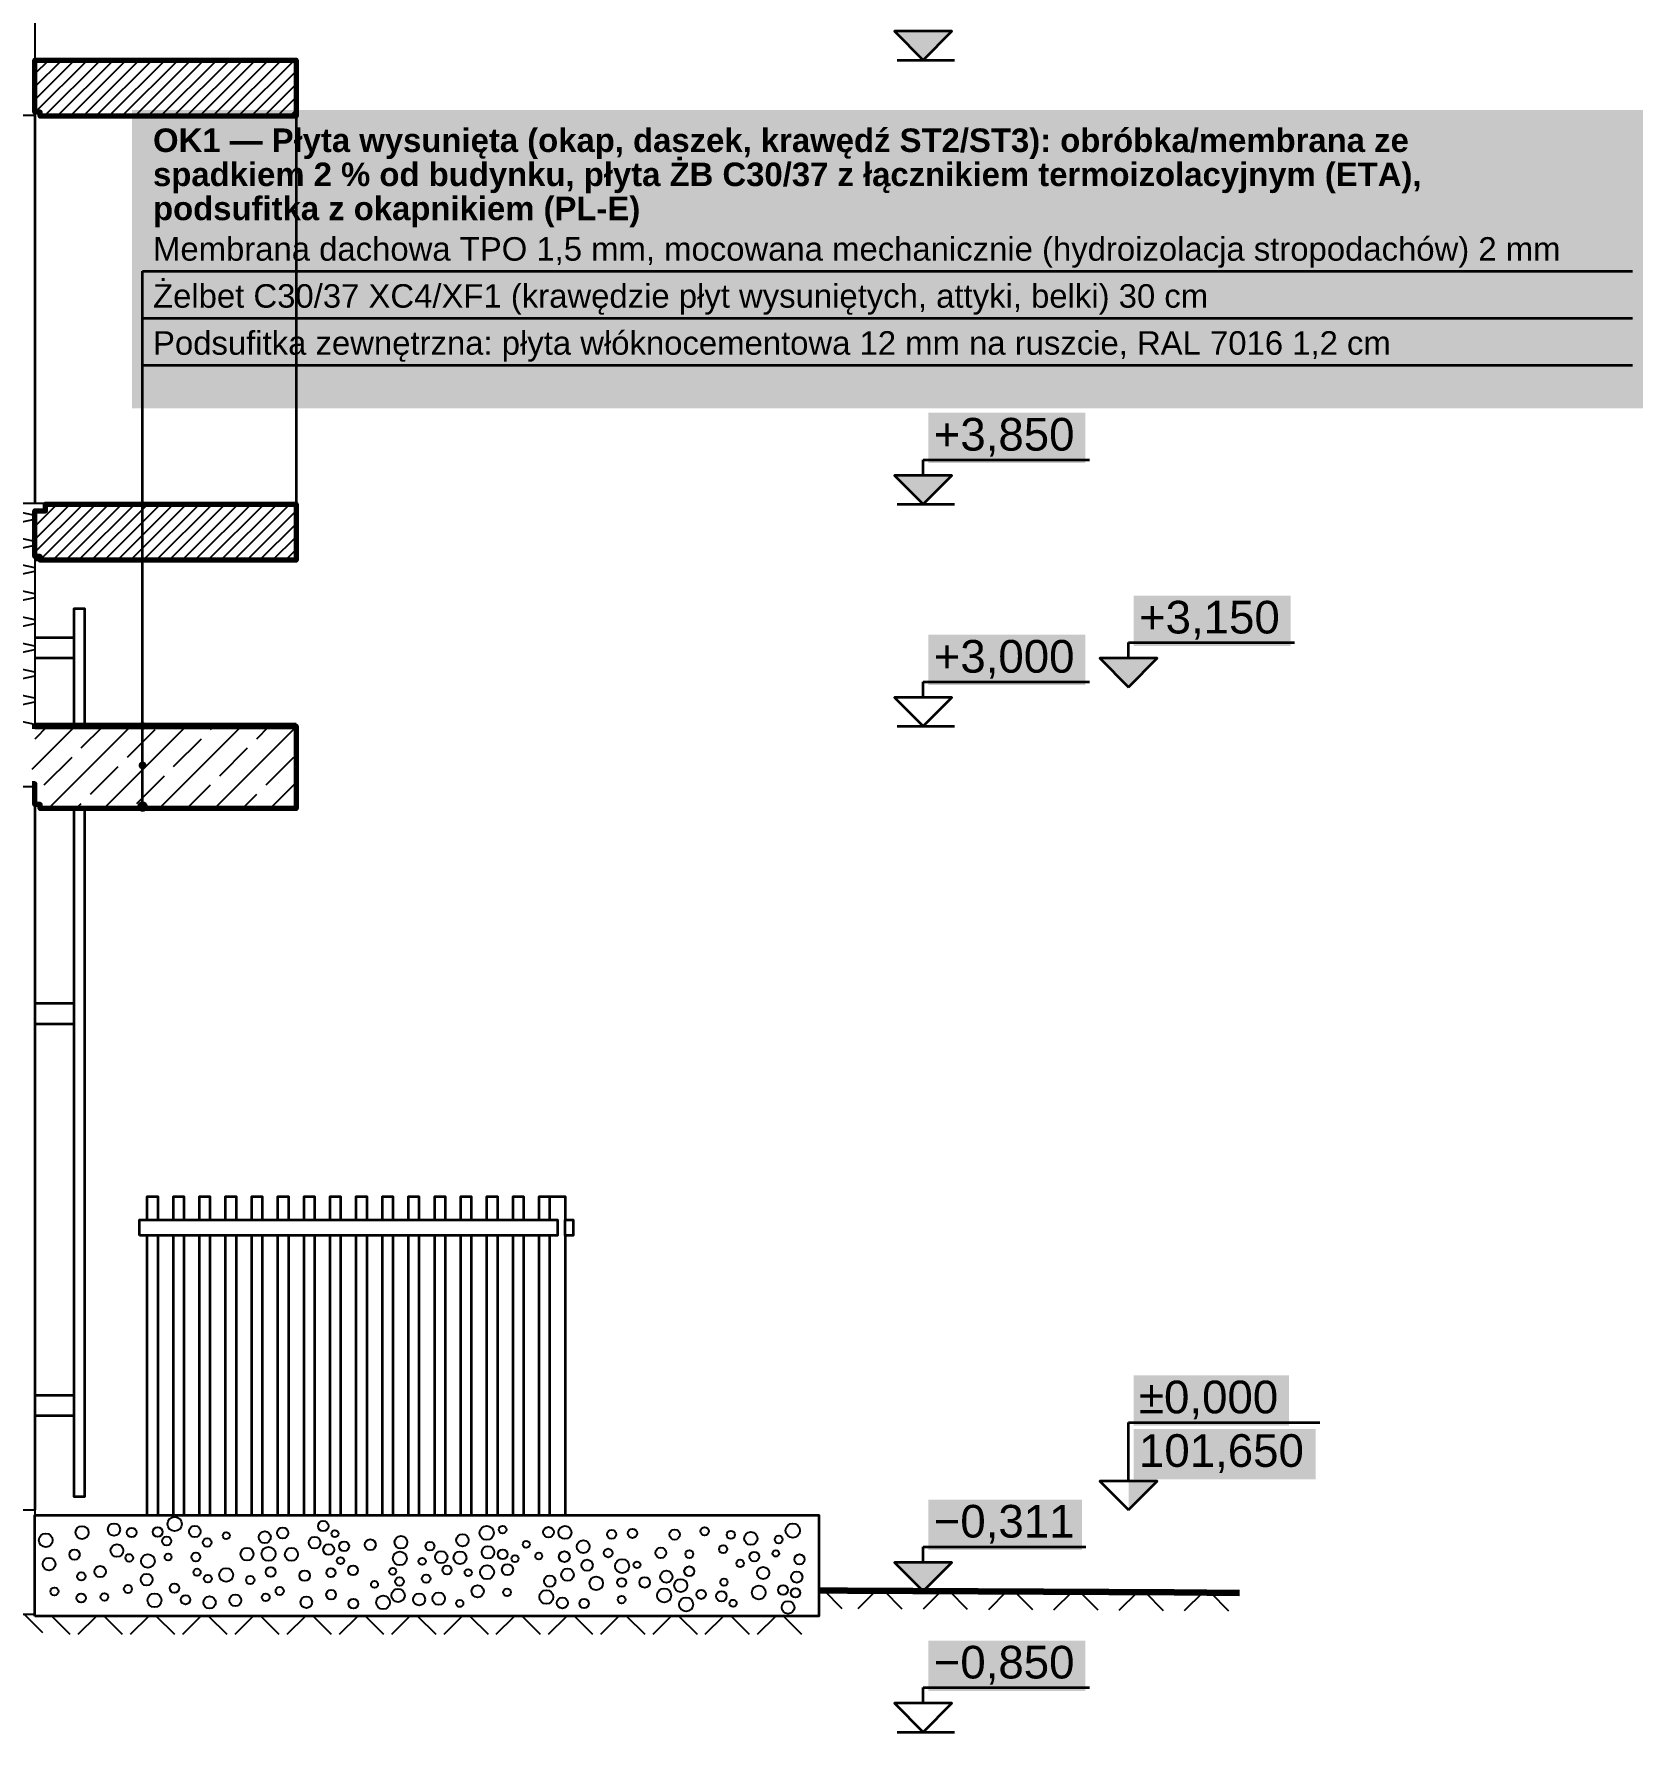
# Model space of a CAD drawing. Header units: metres. Extents: x -12.4 to 53.1, y -2.2 to 12.7.
# Drawn here: x 0.3 to 6.46, y -0.85 to 5.65 of the extents above; entities that cross this region are included whole.
import ezdxf

# ---------------------------------------------------------------- set-up
doc = ezdxf.new("R2010")
doc.units = ezdxf.units.M
doc.linetypes.add('HYDRO_OKNA', pattern=[4.5, 1.5, -3])
for name, color, linetype, lineweight in [('A-IZOL-WODNA', 5, 'Continuous', 100), ('A-KRESKOWANIE', 8, 'Continuous', 18), ('A-MASKA', 7, 'Continuous', 18), ('A-OPISY', 2, 'Continuous', 25), ('A-RZEDNE', 1, 'Continuous', 25), ('A-SCIANY-WYK', 8, 'Continuous', 18), ('A-STROPY', 7, 'Continuous', 50), ('A-TEREN', 32, 'Continuous', 50), ('A-WARSTWY', 8, 'Continuous', 25), ('A-WIDOK', 7, 'Continuous', 25)]:
    doc.layers.add(name, color=color, linetype=linetype, lineweight=lineweight)
doc.styles.add('PL_ARIAL', font='arial.ttf')
doc.styles.add('PL_ARIAL_B', font='arialbd.ttf')

msp = doc.modelspace()

# ---------------------------------------------------------------- hatches: boundary and pattern name
at = {"layer": 'A-MASKA', "true_color": 0xffffff}
for points in [[(0.7345, 5.1607), (5.771, 5.1607), (5.771, 5.3055), (0.7345, 5.3055)], [(0.7345, 5.0302), (5.812, 5.0302), (5.812, 5.175), (0.7345, 5.175)], [(0.7345, 4.8997), (2.7101, 4.8997), (2.7101, 5.0445), (0.7345, 5.0445)], [(0.7345, 4.7447), (6.3726, 4.7447), (6.3726, 4.8895), (0.7345, 4.8895)], [(0.7345, 4.5647), (4.9717, 4.5647), (4.9717, 4.7095), (0.7345, 4.7095)], [(0.7345, 4.3847), (5.6943, 4.3847), (5.6943, 4.5295), (0.7345, 4.5295)], [(3.72, 4.0075), (4.3208, 4.0075), (4.3208, 4.2), (3.72, 4.2)], [(4.5058, 3.3075), (5.1065, 3.3075), (5.1065, 3.5), (4.5058, 3.5)], [(3.72, 3.1575), (4.3208, 3.1575), (4.3208, 3.35), (3.72, 3.35)], [(4.5058, 0.3225), (5.1001, 0.3225), (5.1001, 0.515), (4.5058, 0.515)], [(4.5058, 0.1175), (5.2025, 0.1175), (5.2025, 0.31), (4.5058, 0.31)], [(3.72, -0.1531), (4.3073, -0.1531), (4.3073, 0.0394), (3.72, 0.0394)], [(3.72, -0.6925), (4.3208, -0.6925), (4.3208, -0.5), (3.72, -0.5)]]:
    msp.add_hatch(color=7, dxfattribs=at).paths.add_polyline_path(points)
at = {"layer": 'A-OPISY', "true_color": 0xffffff}
msp.add_hatch(color=7, dxfattribs=at).paths.add_polyline_path([(0.672, 4.217), (6.4551, 4.217), (6.4551, 5.3585), (0.672, 5.3585)])
at = {"layer": 'A-OPISY', "true_color": 0x000000}
for points in [[(0.727, 3.001), (0.7265, 3.0049), (0.725, 3.0085), (0.7226, 3.0116), (0.7195, 3.014), (0.7159, 3.0155), (0.712, 3.016), (0.7081, 3.0155), (0.7045, 3.014), (0.7014, 3.0116), (0.699, 3.0085), (0.6975, 3.0049), (0.697, 3.001), (0.6975, 2.9971), (0.699, 2.9935), (0.7014, 2.9904), (0.7045, 2.988), (0.7081, 2.9865), (0.712, 2.986), (0.7159, 2.9865), (0.7195, 2.988), (0.7226, 2.9904), (0.725, 2.9935), (0.7265, 2.9971)], [(0.727, 2.85), (0.7265, 2.8539), (0.725, 2.8575), (0.7226, 2.8606), (0.7195, 2.863), (0.7159, 2.8645), (0.712, 2.865), (0.7081, 2.8645), (0.7045, 2.863), (0.7014, 2.8606), (0.699, 2.8575), (0.6975, 2.8539), (0.697, 2.85), (0.6975, 2.8461), (0.699, 2.8425), (0.7014, 2.8394), (0.7045, 2.837), (0.7081, 2.8355), (0.712, 2.835), (0.7159, 2.8355), (0.7195, 2.837), (0.7226, 2.8394), (0.725, 2.8425), (0.7265, 2.8461)], [(0.732, 2.6925), (0.7313, 2.6977), (0.7293, 2.7025), (0.7261, 2.7066), (0.722, 2.7098), (0.7172, 2.7118), (0.712, 2.7125), (0.7068, 2.7118), (0.702, 2.7098), (0.6979, 2.7066), (0.6947, 2.7025), (0.6927, 2.6977), (0.692, 2.6925), (0.6927, 2.6873), (0.6947, 2.6825), (0.6979, 2.6784), (0.702, 2.6752), (0.7068, 2.6732), (0.712, 2.6725), (0.7172, 2.6732), (0.722, 2.6752), (0.7261, 2.6784), (0.7293, 2.6825), (0.7313, 2.6873)]]:
    msp.add_hatch(color=7, dxfattribs=at).paths.add_polyline_path(points)
at = {"layer": 'A-RZEDNE', "true_color": 0x000000}
for points in [[(3.7, 5.55), (3.81, 5.66), (3.59, 5.66)], [(3.7, 3.85), (3.81, 3.96), (3.59, 3.96)], [(4.4858, 3.15), (4.5958, 3.26), (4.3758, 3.26)], [(4.4858, 0), (4.5958, 0.11), (4.4858, 0.11)], [(3.7, -0.3106), (3.81, -0.2006), (3.59, -0.2006)]]:
    msp.add_hatch(color=7, dxfattribs=at).paths.add_polyline_path(points)

# ---------------------------------------------------------------- linework, layer by layer
at = {"layer": 'A-IZOL-WODNA', "lineweight": 100, "ltscale": 0.05, "true_color": 0x000000}
msp.add_lwpolyline([(0.3, 3.001), (1.3, 3.001)], dxfattribs=at)
at = {"layer": 'A-IZOL-WODNA', "linetype": 'HYDRO_OKNA', "lineweight": 50, "ltscale": 0.05, "true_color": 0xffffff, "flags": 128}
msp.add_lwpolyline([(0.3, 3.001), (1.3, 3.001)], dxfattribs=at)
at = {"layer": 'A-KRESKOWANIE', "lineweight": 25, "ltscale": 0.05}
for points in [[(0.3, 5.3982), (0.4518, 5.55)], [(0.3, 5.4477), (0.4023, 5.55)], [(0.3, 5.4972), (0.3528, 5.55)], [(0.3, 5.5467), (0.3033, 5.55)], [(0.3013, 5.35), (0.5013, 5.55)], [(0.3358, 5.335), (0.5508, 5.55)], [(0.3853, 5.335), (0.6003, 5.55)], [(0.4348, 5.335), (0.6498, 5.55)], [(0.4842, 5.335), (0.6992, 5.55)], [(0.5337, 5.335), (0.7487, 5.55)], [(0.5832, 5.335), (0.7982, 5.55)], [(0.6327, 5.335), (0.8477, 5.55)], [(0.6822, 5.335), (0.8972, 5.55)], [(0.7317, 5.335), (0.9467, 5.55)], [(0.7812, 5.335), (0.9962, 5.55)], [(0.8307, 5.335), (1.0457, 5.55)], [(0.8802, 5.335), (1.0952, 5.55)], [(0.9297, 5.335), (1.1447, 5.55)], [(0.9792, 5.335), (1.1942, 5.55)], [(1.0287, 5.335), (1.2437, 5.55)], [(1.0782, 5.335), (1.2932, 5.55)], [(1.1277, 5.335), (1.3, 5.5073)], [(1.1772, 5.335), (1.3, 5.4578)], [(1.2267, 5.335), (1.3, 5.4083)], [(1.2762, 5.335), (1.3, 5.3588)], [(0.3, 3.8069), (0.0975, 3.85), (0.0975, 3.85)], [(0.3, 3.6658), (0.4842, 3.85)], [(0.3, 3.7153), (0.4347, 3.85)], [(0.3, 3.7648), (0.3852, 3.85)], [(0.32, 3.6363), (0.5337, 3.85)], [(0.3682, 3.635), (0.5832, 3.85)], [(0.4177, 3.635), (0.6327, 3.85)], [(0.4672, 3.635), (0.6822, 3.85)], [(0.5167, 3.635), (0.7317, 3.85)], [(0.5662, 3.635), (0.7812, 3.85)], [(0.6157, 3.635), (0.8307, 3.85)], [(0.6652, 3.635), (0.8802, 3.85)], [(0.7146, 3.635), (0.9296, 3.85)], [(0.7641, 3.635), (0.9791, 3.85)], [(0.8136, 3.635), (1.0286, 3.85)], [(0.8631, 3.635), (1.0781, 3.85)], [(0.9126, 3.635), (1.1276, 3.85)], [(0.9621, 3.635), (1.1771, 3.85)], [(1.0116, 3.635), (1.2266, 3.85)], [(1.0611, 3.635), (1.2761, 3.85)], [(0.3, 3.7069), (0.0975, 3.75), (0.3, 3.7931)], [(0.3, 3.8143), (0.3107, 3.825)], [(1.1106, 3.635), (1.3, 3.8244)], [(1.1601, 3.635), (1.3, 3.7749)], [(1.2096, 3.635), (1.3, 3.7254)], [(0.3, 3.6069), (0.0975, 3.65), (0.3, 3.6931)], [(1.2591, 3.635), (1.3, 3.6759)], [(0.3, 3.5069), (0.0975, 3.55), (0.3, 3.5931)], [(0.3, 3.4069), (0.0975, 3.45), (0.3, 3.4931)], [(0.3, 3.3069), (0.0975, 3.35), (0.3, 3.3931)], [(0.3, 3.2069), (0.0975, 3.25), (0.3, 3.2931)], [(0.3, 3.1069), (0.0975, 3.15), (0.3, 3.1931)], [(0.3, 3.0069), (0.0975, 3.05), (0.3, 3.0931)], [(0.29, 2.8356), (0.4544, 3)], [(0.3005, 2.9522), (0.3483, 3)], [(0.3515, 2.685), (0.6665, 3)], [(0.4773, 2.9168), (0.5605, 3)], [(0.5637, 2.685), (0.8787, 3)], [(0.7758, 2.685), (1.0908, 3)], [(0.9723, 2.9875), (0.9847, 3)], [(0.9879, 2.685), (1.3, 2.9971)], [(1.149, 2.9522), (1.1969, 3)], [(0.6541, 2.8815), (0.7601, 2.9875)], [(0.8309, 2.8461), (0.9369, 2.9522)], [(0.3359, 2.7754), (0.4419, 2.8815)], [(1.0076, 2.8107), (1.1137, 2.9168)], [(1.1844, 2.7754), (1.2905, 2.8815)], [(0.5127, 2.74), (0.6187, 2.8461)], [(0.6894, 2.7047), (0.7955, 2.8107)], [(0.3, 2.7395), (0.3005, 2.74)], [(0.8819, 2.685), (0.9723, 2.7754)], [(1.094, 2.685), (1.149, 2.74)], [(1.2001, 2.685), (1.3, 2.7849)], [(0.4576, 2.685), (0.4773, 2.7047)], [(3.3899, -0.3782), (3.3196, -0.3071)], [(3.5204, -0.3083), (3.4492, -0.3786)], [(3.6199, -0.3796), (3.5496, -0.3085)], [(3.7704, -0.3098), (3.6992, -0.3801)], [(3.8699, -0.3811), (3.7996, -0.31)], [(4.0204, -0.3113), (3.9492, -0.3816)], [(4.1199, -0.3826), (4.0496, -0.3115)], [(4.2704, -0.3128), (4.1992, -0.3831)], [(4.3699, -0.3841), (4.2996, -0.313)], [(4.5204, -0.3143), (4.4492, -0.3846)], [(4.6199, -0.3856), (4.5496, -0.3145)], [(4.7704, -0.3158), (4.6992, -0.3861)], [(4.8699, -0.3871), (4.7996, -0.316)], [(0.3304, -0.4707), (0.2596, -0.4)], [(0.4354, -0.4771), (0.3646, -0.4064)], [(0.5354, -0.4064), (0.4646, -0.4771)], [(0.6354, -0.4771), (0.5646, -0.4064)], [(0.7354, -0.4064), (0.6646, -0.4771)], [(0.8354, -0.4771), (0.7646, -0.4064)], [(0.9354, -0.4064), (0.8646, -0.4771)], [(1.0354, -0.4771), (0.9646, -0.4064)], [(1.1354, -0.4064), (1.0646, -0.4771)], [(1.2354, -0.4771), (1.1646, -0.4064)], [(1.3354, -0.4064), (1.2646, -0.4771)], [(1.4354, -0.4771), (1.3646, -0.4064)], [(1.5354, -0.4064), (1.4646, -0.4771)], [(1.6354, -0.4771), (1.5646, -0.4064)], [(1.7354, -0.4064), (1.6646, -0.4771)], [(1.8354, -0.4771), (1.7646, -0.4064)], [(1.9354, -0.4064), (1.8646, -0.4771)], [(2.0354, -0.4771), (1.9646, -0.4064)], [(2.1354, -0.4064), (2.0646, -0.4771)], [(2.2354, -0.4771), (2.1646, -0.4064)], [(2.3354, -0.4064), (2.2646, -0.4771)], [(2.4354, -0.4771), (2.3646, -0.4064)], [(2.5354, -0.4064), (2.4646, -0.4771)], [(2.6354, -0.4771), (2.5646, -0.4064)], [(2.7354, -0.4064), (2.6646, -0.4771)], [(2.8354, -0.4771), (2.7646, -0.4064)], [(2.9354, -0.4064), (2.8646, -0.4771)], [(3.0354, -0.4771), (2.9646, -0.4064)], [(3.1354, -0.4064), (3.0646, -0.4771)], [(3.2354, -0.4771), (3.1646, -0.4064)]]:
    msp.add_lwpolyline(points, dxfattribs=at)
for centre, radius in [((0.4805, -0.0864), 0.0249), ((0.6026, -0.075), 0.0235), ((0.8347, -0.0538), 0.0273), ((0.9121, -0.0825), 0.0217), ((1.4037, -0.0615), 0.0197), ((2.0292, -0.0878), 0.0271), ((2.0901, -0.075), 0.0146), ((2.2657, -0.0851), 0.0202), ((2.3284, -0.086), 0.0248), ((3.2008, -0.0788), 0.0275), ((0.3414, -0.1158), 0.0262), ((0.67, -0.0863), 0.0184), ((0.7696, -0.0842), 0.0188), ((0.804, -0.1187), 0.0169), ((0.9596, -0.1243), 0.0165), ((1.0325, -0.0981), 0.013), ((1.1794, -0.1045), 0.023), ((1.2479, -0.0878), 0.0212), ((1.3703, -0.1251), 0.0222), ((1.4481, -0.0903), 0.0133), ((1.4833, -0.1391), 0.0188), ((1.5835, -0.1332), 0.021), ((1.7008, -0.1233), 0.0243), ((1.8121, -0.1388), 0.0166), ((1.9362, -0.1161), 0.0236), ((2.1807, -0.1317), 0.0131), ((2.3986, -0.1403), 0.0246), ((2.5071, -0.0933), 0.0175), ((2.587, -0.0895), 0.0178), ((2.7486, -0.0942), 0.0198), ((2.8633, -0.0815), 0.0159), ((2.9636, -0.095), 0.0156), ((3.0402, -0.1087), 0.025), ((3.1467, -0.113), 0.0149), ((0.354, -0.2069), 0.0242), ((0.4516, -0.1708), 0.0198), ((0.6136, -0.1553), 0.0244), ((0.6609, -0.1834), 0.0148), ((0.7323, -0.1954), 0.0262), ((0.8097, -0.1802), 0.013), ((0.9158, -0.1801), 0.0169), ((1.1117, -0.1692), 0.0246), ((1.1941, -0.1682), 0.027), ((1.2817, -0.1698), 0.0251), ((1.4245, -0.1515), 0.0208), ((1.4695, -0.1941), 0.0137), ((1.6968, -0.1852), 0.0264), ((1.782, -0.1967), 0.0137), ((1.8552, -0.1808), 0.0234), ((1.9269, -0.1831), 0.0243), ((2.0341, -0.162), 0.0237), ((2.0906, -0.1697), 0.0186), ((2.1374, -0.1862), 0.0134), ((2.2286, -0.1765), 0.0131), ((2.3263, -0.1788), 0.0205), ((2.4135, -0.2118), 0.0216), ((2.4941, -0.1647), 0.0166), ((2.5473, -0.2148), 0.0268), ((2.6957, -0.1641), 0.0205), ((2.8048, -0.1688), 0.0151), ((2.934, -0.15), 0.0154), ((2.9994, -0.2043), 0.0144), ((3.0533, -0.1783), 0.0185), ((3.136, -0.166), 0.0125), ((3.2263, -0.1891), 0.0194), ((0.4775, -0.2543), 0.0159), ((0.5498, -0.2358), 0.0217), ((0.7275, -0.2665), 0.0227), ((0.9204, -0.2384), 0.0138), ((0.9618, -0.2632), 0.0149), ((1.032, -0.2486), 0.0263), ((1.1239, -0.2679), 0.0159), ((1.2023, -0.2378), 0.0187), ((1.3324, -0.2514), 0.0201), ((1.4327, -0.2404), 0.0172), ((1.5174, -0.2312), 0.0187), ((1.6697, -0.2351), 0.0133), ((1.6955, -0.2739), 0.0164), ((1.7974, -0.263), 0.016), ((1.8773, -0.2302), 0.0173), ((1.9583, -0.2398), 0.0135), ((2.0304, -0.2385), 0.0267), ((2.1087, -0.2282), 0.0214), ((2.2702, -0.2726), 0.0217), ((2.3384, -0.2478), 0.024), ((2.4484, -0.2807), 0.0258), ((2.6044, -0.2099), 0.0129), ((2.6338, -0.2772), 0.0202), ((2.7168, -0.2553), 0.0233), ((2.8046, -0.2347), 0.0192), ((3.0875, -0.2412), 0.0234), ((3.2156, -0.2567), 0.0217), ((0.3748, -0.3115), 0.0153), ((0.4768, -0.3371), 0.0176), ((0.5661, -0.3327), 0.0146), ((0.6559, -0.3024), 0.0154), ((0.7579, -0.3457), 0.0266), ((0.834, -0.2991), 0.0181), ((1.0671, -0.346), 0.0224), ((1.1835, -0.3345), 0.0149), ((1.2369, -0.3103), 0.0155), ((1.4337, -0.3239), 0.0185), ((1.5997, -0.2849), 0.0133), ((1.6898, -0.327), 0.0254), ((1.7704, -0.3424), 0.023), ((1.8456, -0.3392), 0.0239), ((1.9945, -0.3114), 0.0234), ((2.1072, -0.3152), 0.0145), ((2.2574, -0.3331), 0.0265), ((2.5458, -0.2775), 0.0171), ((2.7081, -0.3271), 0.0268), ((2.772, -0.2894), 0.0249), ((2.85, -0.3231), 0.0177), ((2.9274, -0.3303), 0.0198), ((2.9373, -0.2761), 0.0139), ((3.0703, -0.3158), 0.0263), ((3.1633, -0.3061), 0.0184), ((3.2111, -0.3171), 0.0176), ((0.8765, -0.3435), 0.0178), ((0.9684, -0.3539), 0.0238), ((1.3389, -0.3533), 0.022), ((1.5187, -0.3588), 0.0186), ((1.6324, -0.3538), 0.0262), ((1.9258, -0.3575), 0.0138), ((2.3187, -0.3557), 0.0211), ((2.402, -0.3581), 0.0177), ((2.5456, -0.3431), 0.0144), ((2.7926, -0.3618), 0.027), ((2.9721, -0.3571), 0.0136), ((3.1826, -0.373), 0.0241)]:
    msp.add_circle(centre, radius, dxfattribs=at)
at = {"layer": 'A-OPISY', "lineweight": 35, "ltscale": 0.05}
for points in [[(0.712, 4.202), (0.712, 4.742)], [(0.712, 4.742), (6.4151, 4.742)], [(0.712, 4.562), (6.4151, 4.562)], [(0.712, 4.382), (6.4151, 4.382)], [(0.712, 2.6925), (0.712, 4.202)]]:
    msp.add_lwpolyline(points, dxfattribs=at)
at = {"layer": 'A-RZEDNE', "lineweight": 35, "ltscale": 0.05}
for points in [[(3.7, 5.55), (3.81, 5.66), (3.59, 5.66)], [(3.7, 3.85), (3.81, 3.96), (3.59, 3.96)], [(4.4858, 3.15), (4.5958, 3.26), (4.3758, 3.26)], [(3.7, 3), (3.81, 3.11), (3.59, 3.11)], [(4.4858, 0), (4.5958, 0.11), (4.3758, 0.11)], [(3.7, -0.3106), (3.81, -0.2006), (3.59, -0.2006)], [(3.7, -0.85), (3.81, -0.74), (3.59, -0.74)]]:
    msp.add_lwpolyline(points, close=True, dxfattribs=at)
for points in [[(3.6, 5.55), (3.82, 5.55)], [(3.7, 3.96), (3.7, 4.02)], [(3.7, 4.02), (4.3358, 4.02)], [(3.6, 3.85), (3.82, 3.85)], [(4.4858, 3.26), (4.4858, 3.32)], [(4.4858, 3.32), (5.1215, 3.32)], [(3.7, 3.11), (3.7, 3.17)], [(3.7, 3.17), (4.3358, 3.17)], [(3.6, 3), (3.82, 3)], [(4.4858, 0.11), (4.4858, 0.335)], [(4.4858, 0.335), (5.2175, 0.335)], [(3.7, -0.2006), (3.7, -0.1406)], [(3.7, -0.1406), (4.3223, -0.1406)], [(3.6, -0.3106), (3.82, -0.3106)], [(3.7, -0.74), (3.7, -0.68)], [(3.7, -0.68), (4.3358, -0.68)], [(3.6, -0.85), (3.82, -0.85)]]:
    msp.add_lwpolyline(points, dxfattribs=at)
at = {"layer": 'A-SCIANY-WYK', "lineweight": 25, "ltscale": 0.05}
for points in [[(0.3, 6.15), (0.3, 5.338), (0.3, 5.338), (0.3, 5.338), (0.13, 5.338)], [(0.13, 3.854), (0.34, 3.854), (0.34, 3.854), (0.34, 3.854), (0.34, 3.825), (0.34, 3.825), (0.34, 3.825), (0.3, 3.825), (0.3, 3.825), (0.3, 3.825), (0.3, 3.825), (0.3, 3.825), (0.3, 3.825), (0.3, 3.825), (0.3, 3.825), (0.3, 3.825), (0.3, 3.825), (0.3, 3.825), (0.3, 3.825), (0.3, 3.825), (0.3, 3.825), (0.3, 3.825), (0.3, 3.825), (0.3, 3.825), (0.3, 3), (0.3, 3), (0.3, 3), (0.29, 3)], [(0.29, 2.78), (0.3, 2.78), (0.3, 2.78), (0.3, 2.78), (0.3, 2.768), (0.3, 2.768), (0.3, 2.768), (0.13, 2.768)], [(0.09, 0), (0.3, 0), (0.3, 0), (0.3, 0), (0.3, 0), (0.3, -0.4), (0.3, -0.4), (0.3, -0.4), (0.3, -0.4), (0.1, -0.4)]]:
    msp.add_lwpolyline(points, dxfattribs=at)
at = {"layer": 'A-STROPY', "lineweight": 70, "ltscale": 0.05}
for points in [[(0.3, 5.55), (0.3, 5.55), (0.3, 5.55), (1.3, 5.55), (1.3, 5.55), (1.3, 5.55), (1.3, 5.55), (1.3, 5.335), (1.3, 5.335), (1.3, 5.335), (0.32, 5.335), (0.32, 5.335), (0.32, 5.335), (0.32, 5.335), (0.32, 5.35), (0.32, 5.35), (0.32, 5.35), (0.32, 5.35), (0.32, 5.35), (0.32, 5.35), (0.32, 5.35), (0.32, 5.35), (0.32, 5.35), (0.32, 5.35), (0.32, 5.35), (0.32, 5.35), (0.32, 5.35), (0.32, 5.35), (0.32, 5.35), (0.32, 5.35), (0.32, 5.35), (0.3, 5.35), (0.3, 5.35), (0.3, 5.35), (0.3, 5.35), (0.3, 5.55)], [(0.3, 3.825), (0.3, 3.825), (0.3, 3.825), (0.34, 3.825), (0.34, 3.825), (0.34, 3.825), (0.34, 3.825), (0.34, 3.825), (0.34, 3.825), (0.34, 3.825), (0.34, 3.825), (0.34, 3.825), (0.34, 3.825), (0.34, 3.825), (0.34, 3.825), (0.34, 3.825), (0.34, 3.825), (0.34, 3.825), (0.34, 3.825), (0.34, 3.825), (0.34, 3.85), (0.34, 3.85), (0.34, 3.85), (0.34, 3.85), (1.3, 3.85), (1.3, 3.85), (1.3, 3.85), (1.3, 3.85), (1.3, 3.635), (1.3, 3.635), (1.3, 3.635), (1.3, 3.635), (0.32, 3.635), (0.32, 3.635), (0.32, 3.635), (0.32, 3.635), (0.32, 3.65), (0.32, 3.65), (0.32, 3.65), (0.32, 3.65), (0.32, 3.65), (0.32, 3.65), (0.32, 3.65), (0.32, 3.65), (0.32, 3.65), (0.32, 3.65), (0.32, 3.65), (0.32, 3.65), (0.32, 3.65), (0.32, 3.65), (0.32, 3.65), (0.32, 3.65), (0.32, 3.65), (0.3, 3.65), (0.3, 3.65), (0.3, 3.65), (0.3, 3.65), (0.3, 3.825)]]:
    msp.add_lwpolyline(points, close=True, dxfattribs=at)
msp.add_lwpolyline([(0.29, 3), (1.3, 3), (1.3, 3), (1.3, 3), (1.3, 3), (1.3, 3), (1.3, 2.685), (1.3, 2.685), (1.3, 2.685), (1.3, 2.685), (0.32, 2.685), (0.32, 2.685), (0.32, 2.685), (0.32, 2.685), (0.32, 2.7), (0.32, 2.7), (0.32, 2.7), (0.32, 2.7), (0.32, 2.7), (0.32, 2.7), (0.32, 2.7), (0.32, 2.7), (0.32, 2.7), (0.32, 2.7), (0.32, 2.7), (0.32, 2.7), (0.32, 2.7), (0.32, 2.7), (0.32, 2.7), (0.32, 2.7), (0.32, 2.7), (0.3, 2.7), (0.3, 2.7), (0.3, 2.7), (0.3, 2.7), (0.3, 2.7), (0.3, 2.78), (0.3, 2.78), (0.3, 2.78), (0.3, 2.78), (0.3, 2.78), (0.3, 2.78), (0.3, 2.78), (0.3, 2.78), (0.3, 2.78), (0.3, 2.78), (0.3, 2.78), (0.3, 2.78), (0.3, 2.78), (0.3, 2.78), (0.3, 2.78), (0.3, 2.78), (0.3, 2.78), (0.29, 2.78)], dxfattribs=at)
at = {"layer": 'A-TEREN', "lineweight": 140, "ltscale": 0.05}
msp.add_lwpolyline([(3.301, -0.307), (3.41, -0.3077), (3.66, -0.3092), (3.91, -0.3107), (4.16, -0.3122), (4.41, -0.3137), (4.66, -0.3152), (4.91, -0.3167)], dxfattribs=at)
at = {"layer": 'A-WARSTWY', "lineweight": 35, "ltscale": 0.05}
msp.add_lwpolyline([(0.3, -0.4064), (0.3, -0.4064), (0.3, -0.4064), (0.3, -0.4064), (0.3, -0.02), (0.3, -0.02), (0.3, -0.02), (0.3, -0.02), (3.3, -0.02), (3.3, -0.02), (3.3, -0.02), (3.3, -0.02), (3.3, -0.4064), (3.3, -0.4064), (3.3, -0.4064), (3.3, -0.4064), (0.3, -0.4064)], close=True, dxfattribs=at)
at = {"layer": 'A-WIDOK', "lineweight": 35, "ltscale": 0.05}
for points in [[(0.3, 5.3376), (0.3, 3.8544)], [(1.3, 5.3346), (1.3, 3.8504)], [(0.3196, 3.635), (0.3004, 3.635)], [(0.45, 3.0024), (0.45, 3.41), (0.45, 3.45), (0.49, 3.45), (0.49, 3.41), (0.49, 3.0024)], [(0.3004, 3.34), (0.4496, 3.34)], [(0.4496, 3.26), (0.3004, 3.26)], [(0.3, 2.6996), (0.3, 0.0004)], [(0.49, 2.6846), (0.49, 0.09), (0.49, 0.05), (0.45, 0.05), (0.45, 0.09), (0.45, 2.6846)], [(0.3004, 1.94), (0.4496, 1.94)], [(0.4496, 1.86), (0.3004, 1.86)], [(0.73, 1.1104), (0.73, 1.2), (0.77, 1.2), (0.77, 1.1104)], [(0.83, 1.1104), (0.83, 1.2), (0.87, 1.2), (0.87, 1.1104)], [(0.93, 1.1104), (0.93, 1.2), (0.97, 1.2), (0.97, 1.1104)], [(1.03, 1.1104), (1.03, 1.2), (1.07, 1.2), (1.07, 1.1104)], [(1.13, 1.1104), (1.13, 1.2), (1.17, 1.2), (1.17, 1.1104)], [(1.23, 1.1104), (1.23, 1.2), (1.27, 1.2), (1.27, 1.1104)], [(1.33, 1.1104), (1.33, 1.2), (1.37, 1.2), (1.37, 1.1104)], [(1.43, 1.1104), (1.43, 1.2), (1.47, 1.2), (1.47, 1.1104)], [(1.53, 1.1104), (1.53, 1.2), (1.57, 1.2), (1.57, 1.1104)], [(1.63, 1.1104), (1.63, 1.2), (1.67, 1.2), (1.67, 1.1104)], [(1.73, 1.1104), (1.73, 1.2), (1.77, 1.2), (1.77, 1.1104)], [(1.83, 1.1104), (1.83, 1.2), (1.87, 1.2), (1.87, 1.1104)], [(1.93, 1.1104), (1.93, 1.2), (1.97, 1.2), (1.97, 1.1104)], [(2.03, 1.1104), (2.03, 1.2), (2.07, 1.2), (2.07, 1.1104)], [(2.13, 1.1104), (2.13, 1.2), (2.17, 1.2), (2.17, 1.1104)], [(2.23, 1.1104), (2.23, 1.2), (2.27, 1.2), (2.27, 1.1104)], [(2.2704, 1.2), (2.33, 1.2), (2.33, 1.1104)], [(0.7, 1.05), (0.7, 1.11), (2.3, 1.11), (2.3, 1.05), (0.7, 1.05)], [(2.33, 1.05), (2.33, 1.11), (2.36, 1.11), (2.36, 1.05), (2.33, 1.05)], [(0.73, -0.0196), (0.73, 1.0496)], [(0.77, 1.0496), (0.77, -0.0196)], [(0.83, -0.0196), (0.83, 1.0496)], [(0.87, 1.0496), (0.87, -0.0196)], [(0.93, -0.0196), (0.93, 1.0496)], [(0.97, 1.0496), (0.97, -0.0196)], [(1.03, -0.0196), (1.03, 1.0496)], [(1.07, 1.0496), (1.07, -0.0196)], [(1.13, -0.0196), (1.13, 1.0496)], [(1.17, 1.0496), (1.17, -0.0196)], [(1.23, -0.0196), (1.23, 1.0496)], [(1.27, 1.0496), (1.27, -0.0196)], [(1.33, -0.0196), (1.33, 1.0496)], [(1.37, 1.0496), (1.37, -0.0196)], [(1.43, -0.0196), (1.43, 1.0496)], [(1.47, 1.0496), (1.47, -0.0196)], [(1.53, -0.0196), (1.53, 1.0496)], [(1.57, 1.0496), (1.57, -0.0196)], [(1.63, -0.0196), (1.63, 1.0496)], [(1.67, 1.0496), (1.67, -0.0196)], [(1.73, -0.0196), (1.73, 1.0496)], [(1.77, 1.0496), (1.77, -0.0196)], [(1.83, -0.0196), (1.83, 1.0496)], [(1.87, 1.0496), (1.87, -0.0196)], [(1.93, -0.0196), (1.93, 1.0496)], [(1.97, 1.0496), (1.97, -0.0196)], [(2.03, -0.0196), (2.03, 1.0496)], [(2.07, 1.0496), (2.07, -0.0196)], [(2.13, -0.0196), (2.13, 1.0496)], [(2.17, 1.0496), (2.17, -0.0196)], [(2.23, -0.0196), (2.23, 1.0496)], [(2.27, 1.0496), (2.27, -0.0196)], [(2.33, 1.0496), (2.33, -0.0196)], [(0.3004, 0.44), (0.4496, 0.44)], [(0.4496, 0.36), (0.3004, 0.36)]]:
    msp.add_lwpolyline(points, dxfattribs=at)

# ---------------------------------------------------------------- texts
at = {"layer": 'A-OPISY'}
for s, style, p in [('OK1 — Płyta wysunięta (okap, daszek, krawędź ST2/ST3): obróbka/membrana ze', 'PL_ARIAL_B', (0.752, 5.198)), ('spadkiem 2 % od budynku, płyta ŻB C30/37 z łącznikiem termoizolacyjnym (ETA),', 'PL_ARIAL_B', (0.752, 5.0675)), ('podsufitka z okapnikiem (PL-E)', 'PL_ARIAL_B', (0.752, 4.937)), ('Membrana dachowa TPO 1,5 mm, mocowana mechanicznie (hydroizolacja stropodachów) 2 mm', 'PL_ARIAL', (0.752, 4.782)), ('Żelbet C30/37 XC4/XF1 (krawędzie płyt wysuniętych, attyki, belki) 30 cm', 'PL_ARIAL', (0.752, 4.602)), ('Podsufitka zewnętrzna: płyta włóknocementowa 12 mm na ruszcie, RAL 7016 1,2 cm', 'PL_ARIAL', (0.752, 4.422))]:
    msp.add_text(s, height=0.09, dxfattribs=dict(at, style=style)).set_placement(p)
at = {"layer": 'A-RZEDNE', "style": 'PL_ARIAL'}
for s, p in [('+3,850', (3.74, 4.055)), ('+3,150', (4.5258, 3.355)), ('+3,000', (3.74, 3.205)), ('±0,000', (4.5258, 0.37)), ('101,650', (4.5258, 0.165)), ('−0,311', (3.74, -0.1056)), ('−0,850', (3.74, -0.645))]:
    msp.add_text(s, height=0.125, dxfattribs=at).set_placement(p)

doc.saveas('drawing.dxf')
